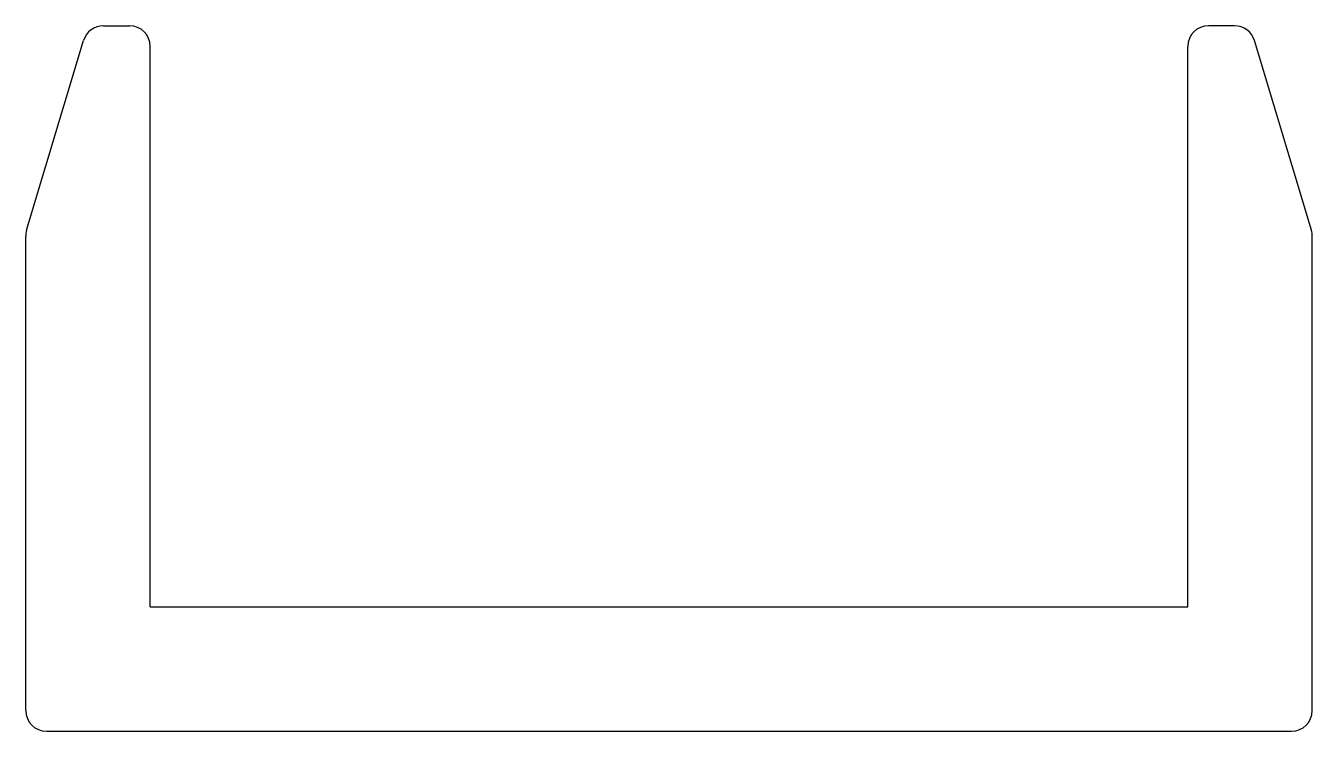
# Model space of a CAD drawing. Extents: x 263.7 to 294.7, y 765.7 to 782.7.
import ezdxf

# ---------------------------------------------------------------- set-up
doc = ezdxf.new("R2010")
doc.units = 0
doc.layers.get('0').update_dxf_attribs({"linetype": 'CONTINUOUS'})

msp = doc.modelspace()

# ---------------------------------------------------------------- linework, layer by layer
for p, q in [((265.618, 782.731), (266.246, 782.731)), ((292.874, 782.731), (292.246, 782.731)), ((263.767, 777.801), (265.139, 782.375)), ((266.746, 768.731), (266.746, 782.231)), ((291.746, 768.731), (291.746, 782.231)), ((294.724, 777.801), (293.352, 782.375)), ((263.746, 766.231), (263.746, 777.658)), ((294.746, 766.231), (294.746, 777.658)), ((266.746, 768.731), (291.746, 768.731)), ((264.246, 765.731), (294.246, 765.731))]:
    msp.add_line(p, q)
for centre, start, end in [((265.618, 782.231), 90, 163.3008), ((266.246, 782.231), 0, 90), ((292.246, 782.231), 90, 180), ((292.874, 782.231), 16.6992, 90), ((264.246, 777.658), 163.3008, 180), ((294.246, 777.658), 0, 16.6992), ((264.246, 766.231), 180, 270), ((294.246, 766.231), 270, 0)]:
    msp.add_arc(centre, 0.5, start, end)

doc.saveas('drawing.dxf')
